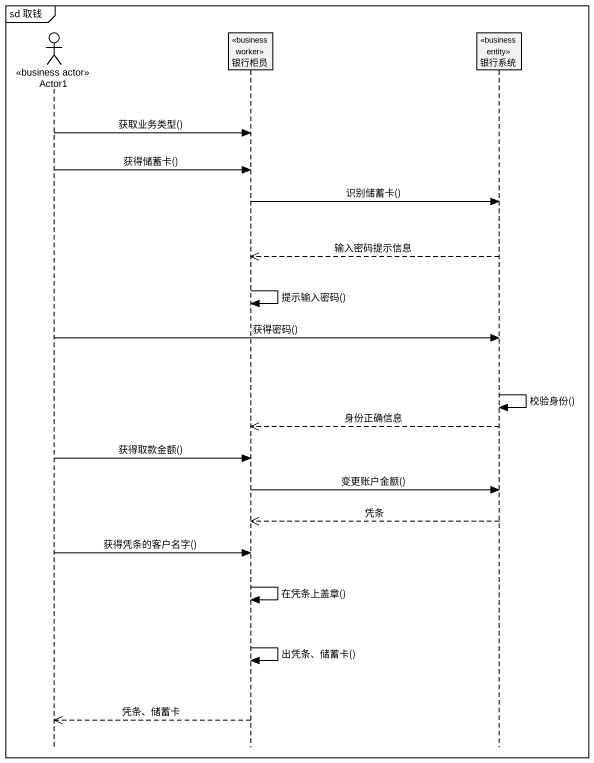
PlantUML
@startuml
mainframe sd 取钱
hide footbox
actor Actor1 <<business actor>>
participant 银行柜员 <<business worker>>
participant 银行系统 <<business entity>>

Actor1 -> 银行柜员 : 获取业务类型()
Actor1 -> 银行柜员 : 获得储蓄卡()
银行柜员 -> 银行系统 : 识别储蓄卡()
银行系统 -->> 银行柜员 : 输入密码提示信息
银行柜员 -> 银行柜员 : 提示输入密码()
Actor1 -> 银行系统 : 获得密码()
银行系统 -> 银行系统 : 校验身份()
银行系统 -->> 银行柜员 : 身份正确信息
Actor1 -> 银行柜员 : 获得取款金额()
银行柜员 -> 银行系统 : 变更账户金额()
银行系统 -->> 银行柜员 : 凭条
Actor1 -> 银行柜员 : 获得凭条的客户名字()
银行柜员 -> 银行柜员 : 在凭条上盖章()
银行柜员 -> 银行柜员 : 出凭条、储蓄卡()
银行柜员 -->> Actor1 : 凭条、储蓄卡
@enduml
